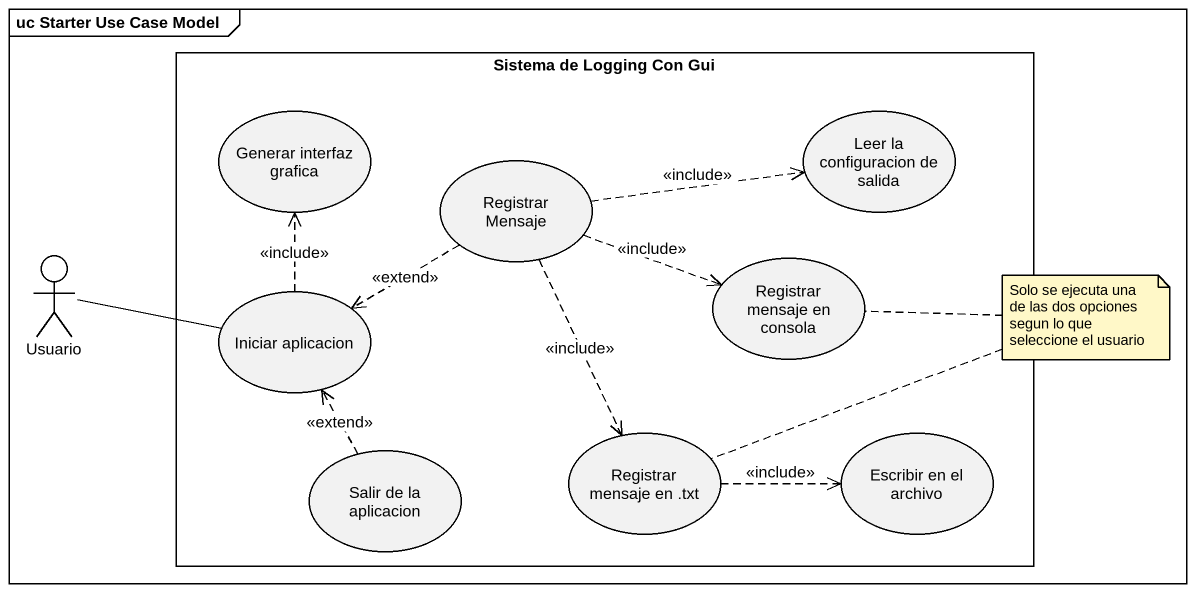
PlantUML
@startuml
mainframe uc Starter Use Case Model
rectangle "Sistema de Logging Con Gui" as Sistema_de_Logging_Con_Gui {
  usecase "Generar interfaz grafica" as Generar_interfaz_grafica
  usecase "Leer la configuracion de salida" as Leer_la_configuracion_de
  usecase "Registrar Mensaje" as Registrar_Mensaje
  usecase "Iniciar aplicacion" as Iniciar_aplicacion
  usecase "Registrar mensaje en consola" as Registrar_mensaje_en_consola
  usecase "Salir de la aplicacion" as Salir_de_la_aplicacion
  usecase "Registrar mensaje en .txt" as Registrar_mensaje_en_txt
  usecase "Escribir en el archivo" as Escribir_en_el_archivo
}
actor Usuario
Registrar_Mensaje .right.> Leer_la_configuracion_de : <<include>>
Registrar_Mensaje .left.> Iniciar_aplicacion : <<extend>>
Registrar_Mensaje .right.> Registrar_mensaje_en_consola : <<include>>
Registrar_Mensaje ..> Registrar_mensaje_en_txt : <<include>>
Usuario -right- Iniciar_aplicacion
Iniciar_aplicacion .up.> Generar_interfaz_grafica : <<include>>
Salir_de_la_aplicacion .up.> Iniciar_aplicacion : <<extend>>
Registrar_mensaje_en_txt .right.> Escribir_en_el_archivo : <<include>>
note as N1
  Solo se ejecuta una de las dos opciones segun lo que seleccione el usuario
end note
N1 .. Registrar_mensaje_en_consola
N1 .. Registrar_mensaje_en_txt
@enduml
